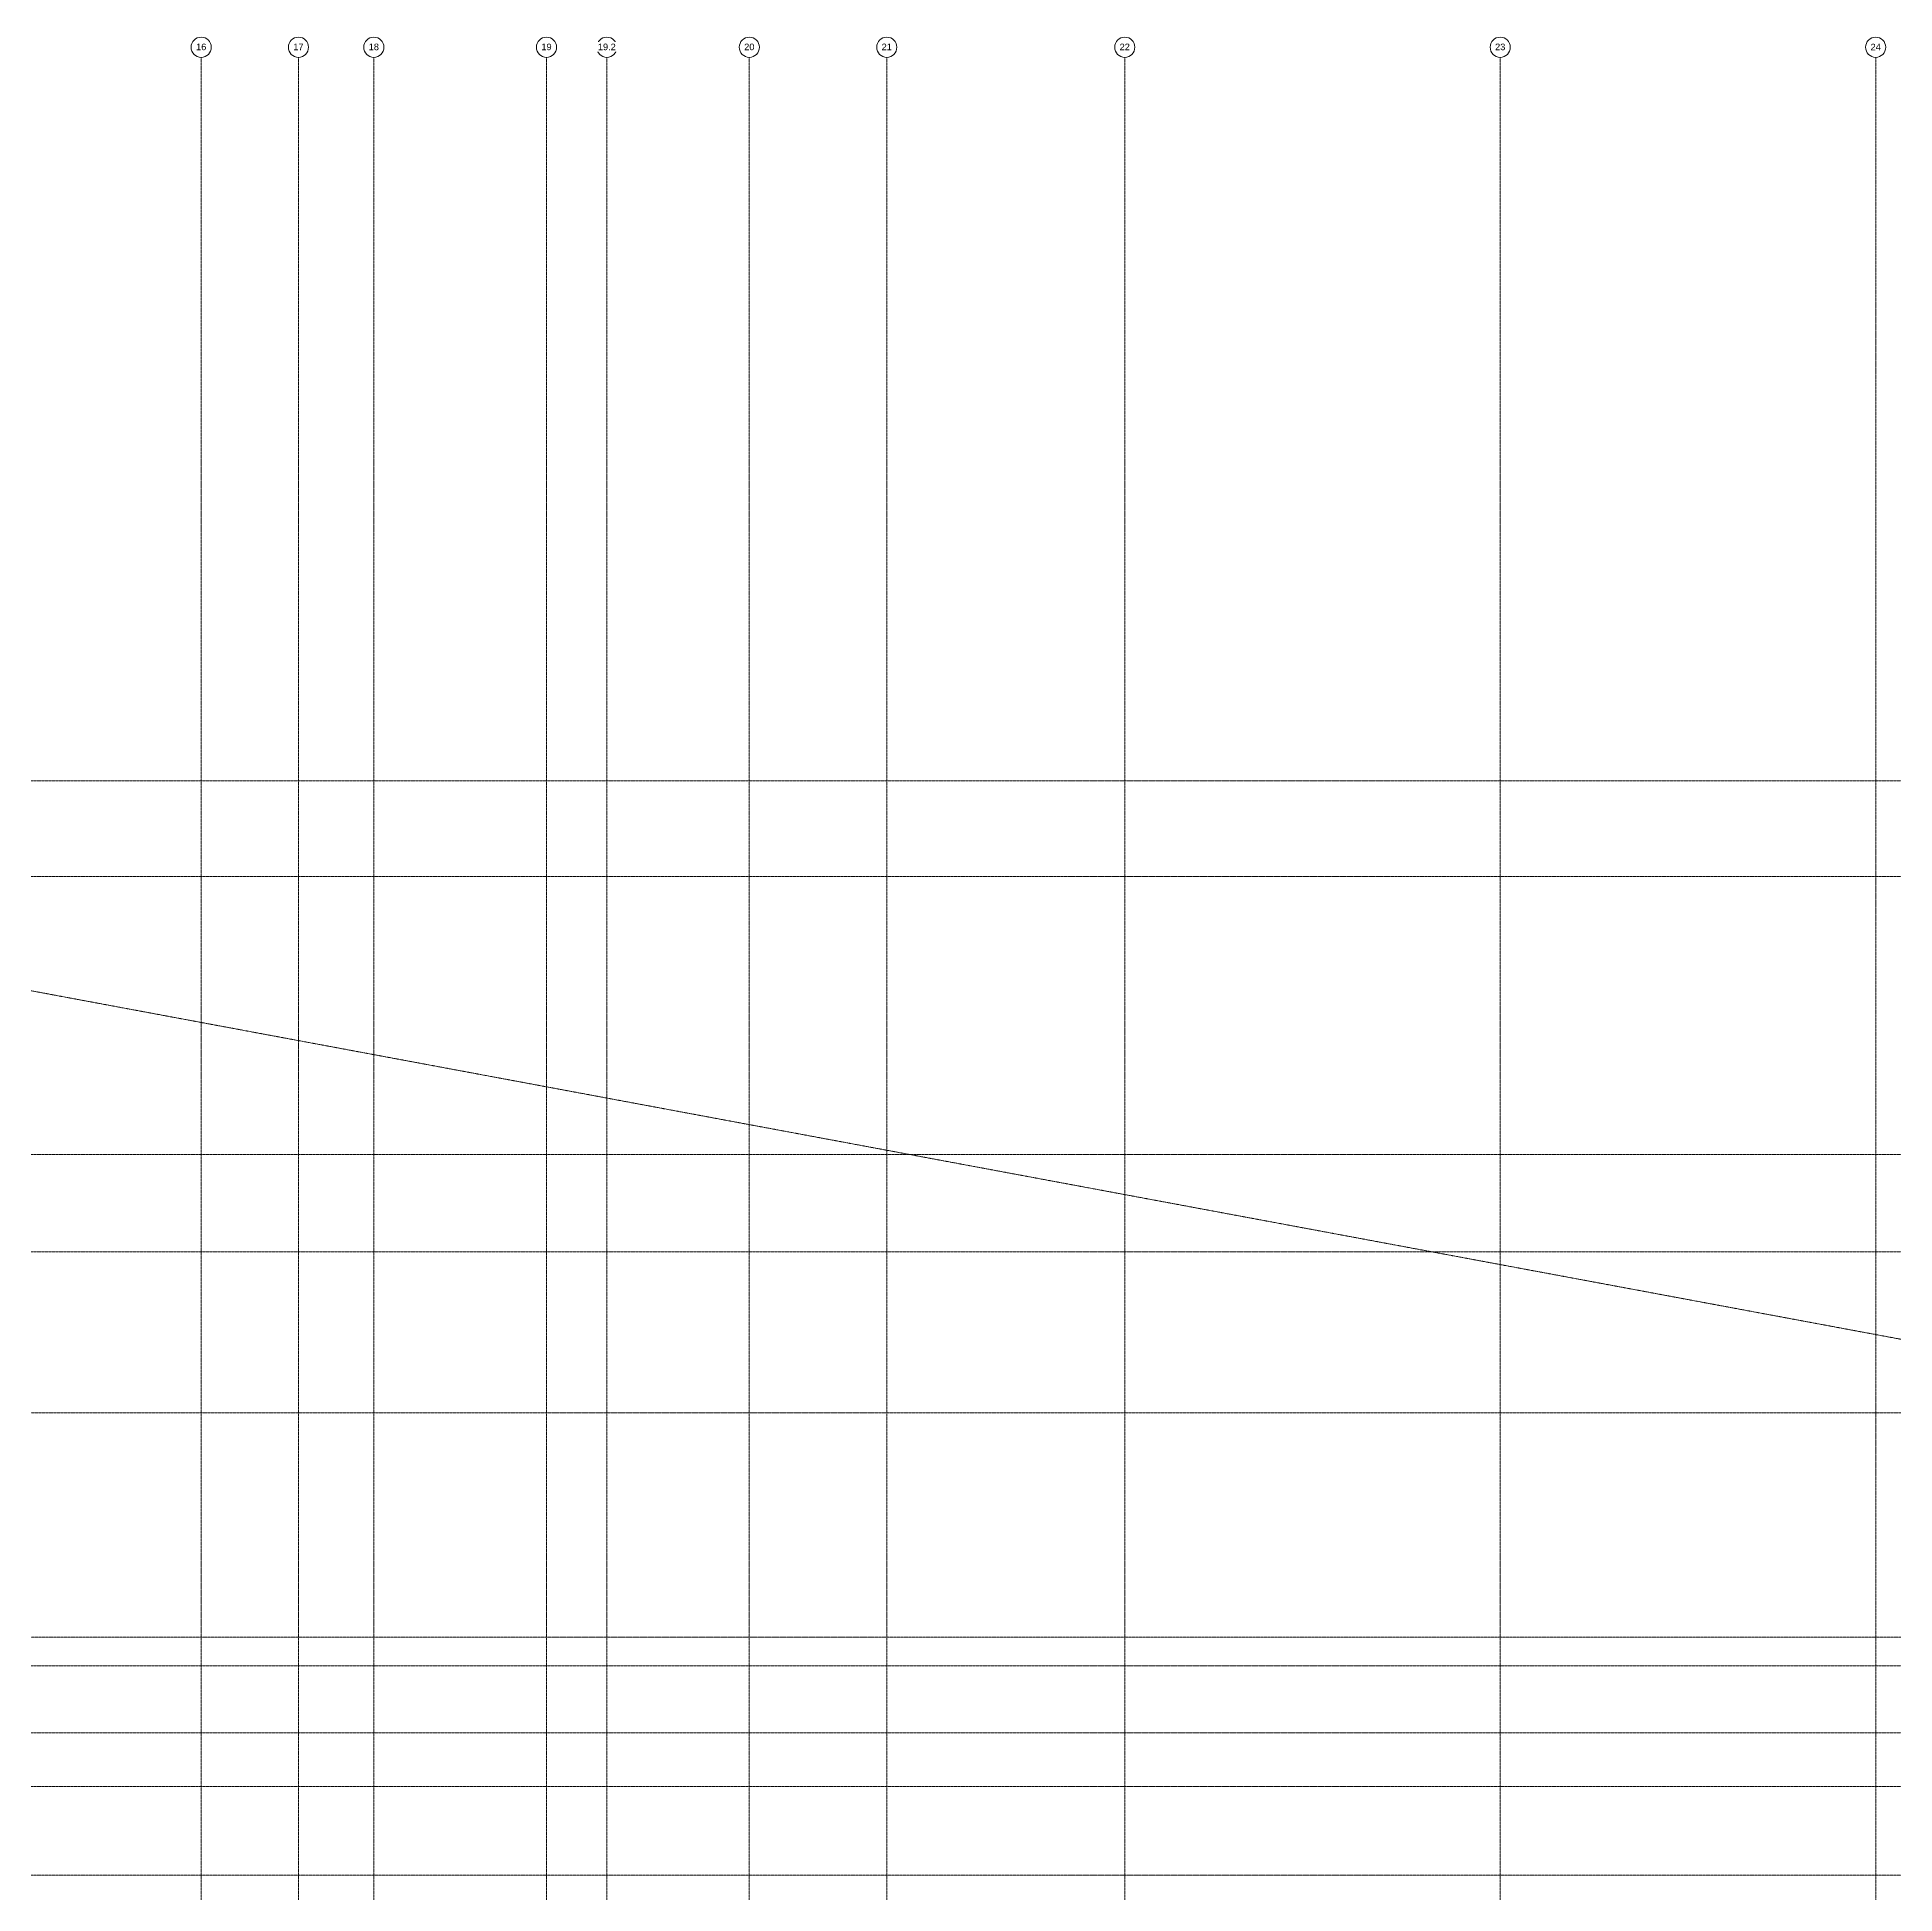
# Model space of a CAD drawing. Header units: inches. Extents: x -4862 to 241, y -496 to 4477.
# Drawn here: x -2109 to -1001, y 676 to 1784 of the extents above; entities that cross this region are included whole.
import ezdxf

# ---------------------------------------------------------------- set-up
doc = ezdxf.new("R2010")
doc.units = ezdxf.units.IN
doc.header["$MEASUREMENT"] = 0
doc.linetypes.add('Grid Line', pattern=[0.875, 0.5, -0.125, 0.125, -0.125])
doc.layers.add('S-GRID', color=1, linetype='Continuous', lineweight=9)
doc.layers.add('S-GRID-IDEN', color=1, linetype='Continuous', lineweight=13)
doc.styles.add('Arial', font='arial.ttf', dxfattribs={"height": 3.934132})

# ---------------------------------------------------------------- blocks, each defined once
blk = doc.blocks.new('Grid - 3_16_-139788-MAIN LEVEL')
at = {"layer": 'S-GRID-IDEN'}
blk.add_circle((0, 0), 0.188, dxfattribs=at)

msp = doc.modelspace()

# ---------------------------------------------------------------- linework, layer by layer
at = {"layer": 'S-GRID', "linetype": 'Grid Line'}
for p, q in [((-3580, 1488.3), (228, 778.5)), ((-3666.4, 1340), (228, 1340)), ((-3666.4, 1283), (228, 1283)), ((-3666.4, 1117), (228, 1117)), ((-3666.4, 1059), (228, 1059)), ((228, 963), (-3666.4, 963)), ((228, 829), (-3666.4, 829)), ((-3666.4, 812), (228, 812)), ((-3666.4, 772), (228, 772)), ((-3666.4, 740), (228, 740)), ((-3666.4, 687), (228, 687))]:
    msp.add_line(p, q, dxfattribs=at)

# ---------------------------------------------------------------- block references
at = {"layer": 'S-GRID-IDEN', "xscale": 31.99999999999999, "yscale": 31.99999999999999, "zscale": 31.99999999999999, "rotation": 180}
for p in [(-2011, 1777.7), (-1953, 1777.7), (-1908, 1777.7), (-1805, 1777.7), (-1769, 1777.7), (-1684, 1777.7), (-1602, 1777.7), (-1460, 1777.7), (-1236, 1777.7)]:
    msp.add_blockref('Grid - 3_16_-139788-MAIN LEVEL', p, dxfattribs=at)
at = {"layer": 'S-GRID-IDEN', "xscale": 31.99999999999999, "yscale": 31.99999999999999, "zscale": 31.99999999999999}
msp.add_blockref('Grid - 3_16_-139788-MAIN LEVEL', (-1012, 1777.7), dxfattribs=at)

# ---------------------------------------------------------------- next in the draw order: texts
at = {"layer": 'S-GRID-IDEN', "lineweight": 9, "char_height": 3.93, "attachment_point": 2, "line_spacing_factor": 0.938532, "style": 'Arial', "bg_fill": 3, "box_fill_scale": 1.25, "bg_fill_color": 0, "bg_fill_transparency": 0}
for s, insert, width in [('16', (-2011, 1779.9), 7.296), ('17', (-1953, 1779.9), 7.296), ('18', (-1908, 1779.9), 7.296), ('19', (-1805, 1779.9), 7.296), ('19.2', (-1769, 1779.9), 12.768), ('20', (-1684, 1779.9), 7.296), ('21', (-1602, 1779.9), 7.296), ('22', (-1460, 1779.9), 7.296), ('23', (-1236, 1779.9), 7.296), ('24', (-1012, 1779.8), 7.296)]:
    msp.add_mtext(s, dxfattribs=dict(at, insert=insert, width=width))

# ---------------------------------------------------------------- next in the draw order: linework, layer by layer
at = {"layer": 'S-GRID', "linetype": 'Grid Line'}
for p, q in [((-2011, 1771.7), (-2011, -484.3)), ((-1953, 1771.7), (-1953, -484.3)), ((-1908, 1771.7), (-1908, -484.3)), ((-1805, 1771.7), (-1805, -484.3)), ((-1769, 1771.7), (-1769, -484.3)), ((-1684, 1771.7), (-1684, -484.3)), ((-1602, 1771.7), (-1602, -484.3)), ((-1460, 1771.7), (-1460, -484.3)), ((-1236, 1771.7), (-1236, -484.3)), ((-1012, -484.3), (-1012, 1771.7))]:
    msp.add_line(p, q, dxfattribs=at)

doc.saveas('drawing.dxf')
